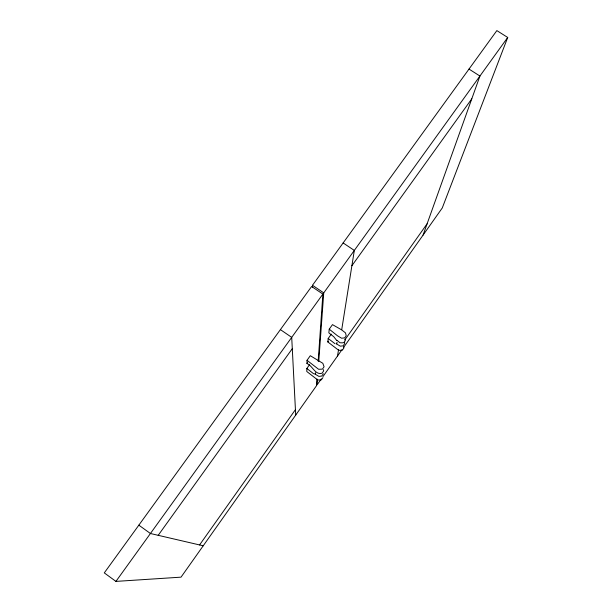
<?xml version="1.0" encoding="UTF-8"?>
<svg xmlns="http://www.w3.org/2000/svg" width="612" height="612" viewBox="0 0 612 612"><rect width="100%" height="100%" fill="white"/><g stroke="black" fill="none" stroke-linecap="round" stroke-linejoin="round"><path stroke-width="0.92" d="M322.929 377.612L321.331 379.868L317.743 379.998L306.788 371.499L306.834 368.478L309.465 364.783M323.381 369.633L323.656 370.926L322.004 373.259C315.088 375.286 312.548 365.639 306.964 363.543L307.017 360.315L310.299 355.71L322.83 363.291L324.077 366.764L322.394 369.143L318.592 369.273L307.017 360.315M312.434 287.181L312.495 285.276L496.852 30.6L507.715 37.462L442.262 207.981L343.607 347.409M316.924 379.149L316.465 385.767L181.03 577.154L115.936 581.4L104.285 572.893L311.623 286.477L322.876 294.097L318.179 361.195M317.46 379.249L317.047 384.94L321.354 378.843M318.768 361.218L323.74 292.888L507.715 37.462M343.623 346.752L343.89 347.991L342.307 350.217L338.75 350.347L327.825 341.947L328.193 338.497L331.306 334.121M336.799 340.563L333.762 336.753L328.843 332.859L329.241 329.172L332.477 324.628L341.68 329.891L345.489 332.882L346.208 335.544L345.558 336.829L344.541 337.885L341.618 338.229L337.495 335.789L329.241 329.172M337.533 355.985L338.566 349.483M341.71 329.723L354.325 250.43L343.133 242.949M423.053 235.138L479.93 76.049L468.999 69.072M323.373 373.756L321.744 376.059L318.898 376.395L314.905 374.016L315.57 372.991M322.975 376.564L341.947 349.75M336.983 340.326L340.012 342.751L342.322 342.85L343.707 342.621L344.701 341.588L345.336 340.318L345.061 339.033M344.472 342.299L344.747 343.569L343.141 345.841L340.318 346.17L336.34 343.814L336.998 342.804M314.905 374.016L315.608 373.022M336.34 343.814L337.036 342.835M199.573 544.94L295.428 409.65M344.793 339.974L427.099 223.801M306.964 363.543L307.522 362.763M327.825 341.947L328.353 341.205M158.21 535.316L292.291 348.679M351.892 265.715L471.783 98.83M115.936 581.4L322.876 294.097M203.222 545.789L150.43 533.511L138.84 525.157M335.039 343.73L328.193 338.497M313.681 373.81L306.834 368.478M312.495 285.276L323.74 292.888M280.395 329.616L291.71 337.365L295.711 415.097"/></g></svg>
